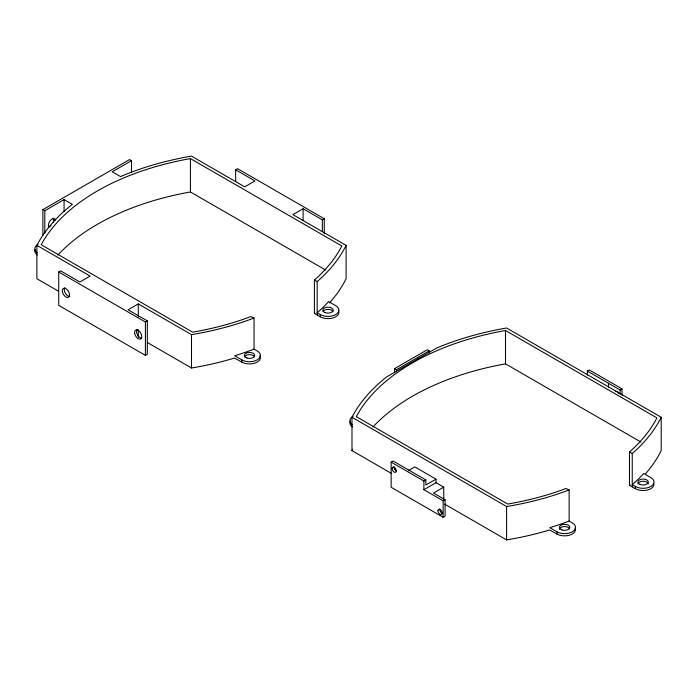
<?xml version="1.0" encoding="UTF-8"?>
<svg xmlns="http://www.w3.org/2000/svg" width="696" height="696" viewBox="0 0 696 696"><rect width="100%" height="100%" fill="white"/><g stroke="black" fill="none" stroke-linecap="round" stroke-linejoin="round"><path stroke-width="1.04" d="M42.882 235.439L42.882 209.609L44.814 210.723L64.076 199.595L72.375 204.389L71.497 205.033A229.758 132.649 0 0 0 59.717 215.325L57.925 217.1A229.201 132.327 0 0 0 48.181 228.01L48.146 228.062A229.758 132.649 0 0 0 36.888 245.366L90.115 276.095L79.909 281.984L60.648 270.866L58.716 271.979L58.716 305.344L145.403 355.386L147.326 354.273L147.326 320.908L128.064 309.79L138.269 303.9L191.496 334.628A224.834 129.804 0 0 0 234.482 324.693L237.623 323.718A224.834 129.804 0 0 0 252.926 318.429L254.049 318.002L254.049 349.14L257.233 350.975A10.892 6.29 0 0 1 257.233 359.875A10.892 6.29 0 0 1 241.816 359.875L234.7 355.769L237.623 354.856A224.834 129.804 0 0 0 252.926 349.575L254.049 349.14M145.403 355.386L145.403 322.022L147.326 320.908M425.822 479.918L423.89 481.032L423.89 489.706L436.027 482.702L436.027 479.144L425.822 485.034L425.822 479.918L393.075 461.013L391.143 462.127L391.143 487.261L443.152 517.285L445.083 516.171L445.083 499.719L433.521 493.046L443.735 487.148L443.735 499.493M443.152 517.285L443.152 500.824L445.083 499.719M338.578 310.816A10.892 6.29 0 0 1 333.375 317.82A10.892 6.29 0 0 1 320.299 316.793L314.401 313.391L314.401 280.027L314.862 279.627A221.024 127.603 0 0 0 341.449 246.706L341.814 246.001L190.426 158.592L189.242 158.801A225.939 130.448 0 0 0 144.437 170.155L141.419 171.172A225.939 130.448 0 0 0 62.997 216.447L61.231 218.196A225.939 130.448 0 0 0 41.569 244.061L41.212 244.74L192.592 332.149L193.819 331.94A221.024 127.603 0 0 0 250.838 316.584L254.049 318.002M317.159 314.975L317.159 281.61L318.055 280.827A224.834 129.804 0 0 0 327.216 271.997L328.904 270.178A224.834 129.804 0 0 0 346.103 245.366L292.877 214.638L303.091 208.739L322.352 219.858L324.275 218.753L324.275 233.812M314.401 313.391L314.862 312.991M653.875 483.328A10.892 6.29 0 0 1 647.993 489.871A10.892 6.29 0 0 1 635.396 488.696L629.497 485.295L629.497 451.93L629.958 451.53A221.024 127.603 0 0 0 656.545 418.609L656.902 417.905L505.513 330.504L504.33 330.713A225.939 130.448 0 0 0 459.534 342.058L456.506 343.084A225.939 130.448 0 0 0 378.093 388.359L376.319 390.099A225.939 130.448 0 0 0 356.665 415.964L356.3 416.652L507.688 504.052L508.915 503.843A221.024 127.603 0 0 0 565.935 488.496L569.137 489.906L569.137 521.052L572.321 522.887A10.892 6.29 0 0 1 572.321 531.788A10.892 6.29 0 0 1 556.913 531.788L549.797 527.672L552.72 526.768A224.834 129.804 0 0 0 568.023 521.478L569.137 521.052M632.246 486.887L632.246 453.522L633.151 452.739A224.834 129.804 0 0 0 642.312 443.9L643.991 442.09A224.834 129.804 0 0 0 661.2 417.269L506.592 328.007A229.758 132.649 0 0 0 476.612 334.506L476.525 334.532A229.115 132.275 0 0 0 457.629 340.153L454.558 341.188A229.758 132.649 0 0 0 436.74 347.991L386.584 376.945A229.758 132.649 0 0 0 374.813 387.228L373.012 389.003A229.201 132.327 0 0 0 363.277 399.922L363.242 399.965A229.758 132.649 0 0 0 351.985 417.269L351.985 450.634L391.387 473.384M629.497 485.295L629.958 484.894M42.882 209.609L129.569 159.567L131.492 160.672L131.492 172.512M131.492 160.672L112.23 171.799L120.53 176.584L121.643 176.079A229.758 132.649 0 0 1 139.461 169.285L142.532 168.241A229.115 132.275 0 0 1 161.429 162.62L161.524 162.603A229.758 132.649 0 0 1 191.496 156.104L244.722 186.833L254.936 180.934L235.674 169.815L235.674 181.656M235.674 169.815L237.597 168.702L324.275 218.753M394.58 372.952L394.58 368.619L427.327 349.714L429.249 350.819L429.249 352.915M394.58 368.619L396.502 369.724L429.249 350.819M408.343 470.661L414.842 466.912L436.027 479.144M587.363 375.179L587.363 371.081L589.286 369.976L622.033 388.881L622.033 395.163M587.363 371.081L620.11 389.986L622.033 388.881M569.137 489.906L568.023 490.341A224.834 129.804 0 0 1 552.72 495.63L549.57 496.605A224.834 129.804 0 0 1 506.592 506.531L351.985 417.269M325.824 270.135L190.426 191.957L189.242 192.166A225.939 130.448 0 0 0 166.3 197.142L163.108 197.969A225.939 130.448 0 0 0 144.437 203.519L141.419 204.537A225.939 130.448 0 0 0 62.997 249.812L61.231 251.56A225.939 130.448 0 0 0 57.829 255.093M640.92 442.038L505.513 363.869L504.33 364.078A225.939 130.448 0 0 0 481.397 369.045L478.204 369.872A225.939 130.448 0 0 0 459.534 375.422L456.506 376.449A225.939 130.448 0 0 0 378.093 421.724L376.319 423.464A225.939 130.448 0 0 0 372.925 427.005M629.497 451.93L632.246 453.522M314.401 280.027L317.159 281.61M635.396 486.478L632.246 484.66L633.151 483.877A224.834 129.804 0 0 0 642.312 475.046L643.739 473.498L650.803 477.578A10.892 6.29 0 0 1 650.803 486.478A10.892 6.29 0 0 1 635.396 486.478L635.396 488.696M320.299 314.566L317.159 312.748L318.055 311.973A224.834 129.804 0 0 0 327.216 303.134L328.651 301.594L335.707 305.666A10.892 6.29 0 0 1 335.707 314.566A10.892 6.29 0 0 1 320.299 314.566L320.299 316.793M575.192 528.029A10.892 6.29 0 0 1 569.989 535.033A10.892 6.29 0 0 1 556.913 534.006L549.57 529.969A224.834 129.804 0 0 1 506.592 539.896L444.674 504.148M259.956 355.821A10.892 6.29 0 0 1 255.127 363.051A10.892 6.29 0 0 1 241.816 362.103L234.482 358.057A224.834 129.804 0 0 1 191.496 367.993L147.613 342.65M436.027 482.702L443.735 487.148M391.143 462.127L423.89 481.032M58.716 271.979L145.403 322.022M423.89 489.706L443.152 500.824M58.368 291.128L36.888 278.731L36.888 245.366M661.2 417.269L661.2 450.634A224.834 129.804 0 0 1 645.627 473.619M620.11 389.986L620.11 394.18M608.548 383.313L608.548 387.411M556.913 531.788L556.913 534.006M506.592 506.531L506.592 539.896M505.513 330.504L505.513 363.869M417.696 357.492L417.696 359.545M396.502 369.724L396.502 371.777M346.103 245.366L346.103 278.731A224.834 129.804 0 0 1 329.452 302.934M322.352 219.858L322.352 231.698M303.091 208.739L303.091 220.58M241.816 359.875L241.816 362.103M191.496 334.628L191.496 367.993M190.426 158.592L190.426 191.957M138.269 303.9L138.269 316.81M138.269 329.73L138.269 337.264M64.076 199.595L64.076 211.436M44.814 210.723L44.814 233.325M352.367 426.944A10.892 6.29 0 0 1 350.366 421.124M615.36 391.526A2.993 1.731 60 0 1 618.718 393.492M352.367 424.717A10.892 6.29 0 0 1 352.367 416.739M352.715 416.504A10.892 6.29 0 0 1 353.081 416.278M637.936 483.955A5.185 2.993 0 0 1 643.095 481.258A5.185 2.993 0 0 1 648.263 483.955M351.985 450.634A229.758 132.649 0 0 1 352.672 449.329M559.453 529.264A5.185 2.993 0 0 1 564.36 526.567A5.185 2.993 0 0 1 569.711 528.977M442.552 513.518A2.993 1.731 60 0 1 439.95 509.02M396.155 471.027A2.993 1.731 60 0 1 394.11 466.764M37.271 255.032A10.892 6.29 0 0 1 35.131 249.516M69.609 296.374A5.107 2.949 60 0 1 65.259 293.094A5.107 2.949 60 0 1 64.78 287.77M141.836 338.082A5.107 2.949 60 0 1 137.495 334.802A5.107 2.949 60 0 1 137.016 329.478M48.946 227.174A5.107 2.949 -60 0 1 50.582 220.249A5.107 2.949 -60 0 1 55.506 220.066M53.2 218.17A5.107 2.949 -60 0 1 53.279 222.302M51.121 225.539A5.107 2.949 -60 0 1 48.372 226.783M37.271 252.813A10.892 6.29 0 0 1 37.993 244.374M323.04 311.469A5.185 2.993 0 0 1 328.26 309.346A5.185 2.993 0 0 1 333.097 311.756M244.557 356.778A5.185 2.993 0 0 1 249.525 354.655A5.185 2.993 0 0 1 254.492 356.778M640.076 484.459A5.185 2.993 0 0 0 648.263 482.319A5.185 2.993 0 0 0 640.955 479.3A5.185 2.993 0 0 0 640.076 484.459M562.02 529.934A5.185 2.993 0 0 0 569.807 527.333A5.185 2.993 0 0 0 562.02 524.74A5.185 2.993 0 0 0 562.02 529.934M437.958 510.725A2.993 1.731 60 0 0 441.134 514.683A2.993 1.731 60 0 0 441.134 510.438A2.993 1.731 60 0 0 437.958 510.725M392.109 468.469A2.993 1.731 60 0 0 395.285 472.419A2.993 1.731 60 0 0 395.285 468.182A2.993 1.731 60 0 0 392.109 468.469M62.431 291.798A5.107 2.949 60 0 0 68.443 297.288A5.107 2.949 60 0 0 66.955 289.414A5.107 2.949 60 0 0 62.431 291.798M134.667 333.506A5.107 2.949 60 0 0 140.67 338.987A5.107 2.949 60 0 0 139.183 331.113A5.107 2.949 60 0 0 134.667 333.506M324.98 312.556A5.185 2.993 0 0 0 333.166 310.416A5.185 2.993 0 0 0 325.858 307.388A5.185 2.993 0 0 0 324.98 312.556M246.932 358.022A5.185 2.993 0 0 0 254.719 355.43A5.185 2.993 0 0 0 246.932 352.829A5.185 2.993 0 0 0 246.932 358.022"/></g></svg>
